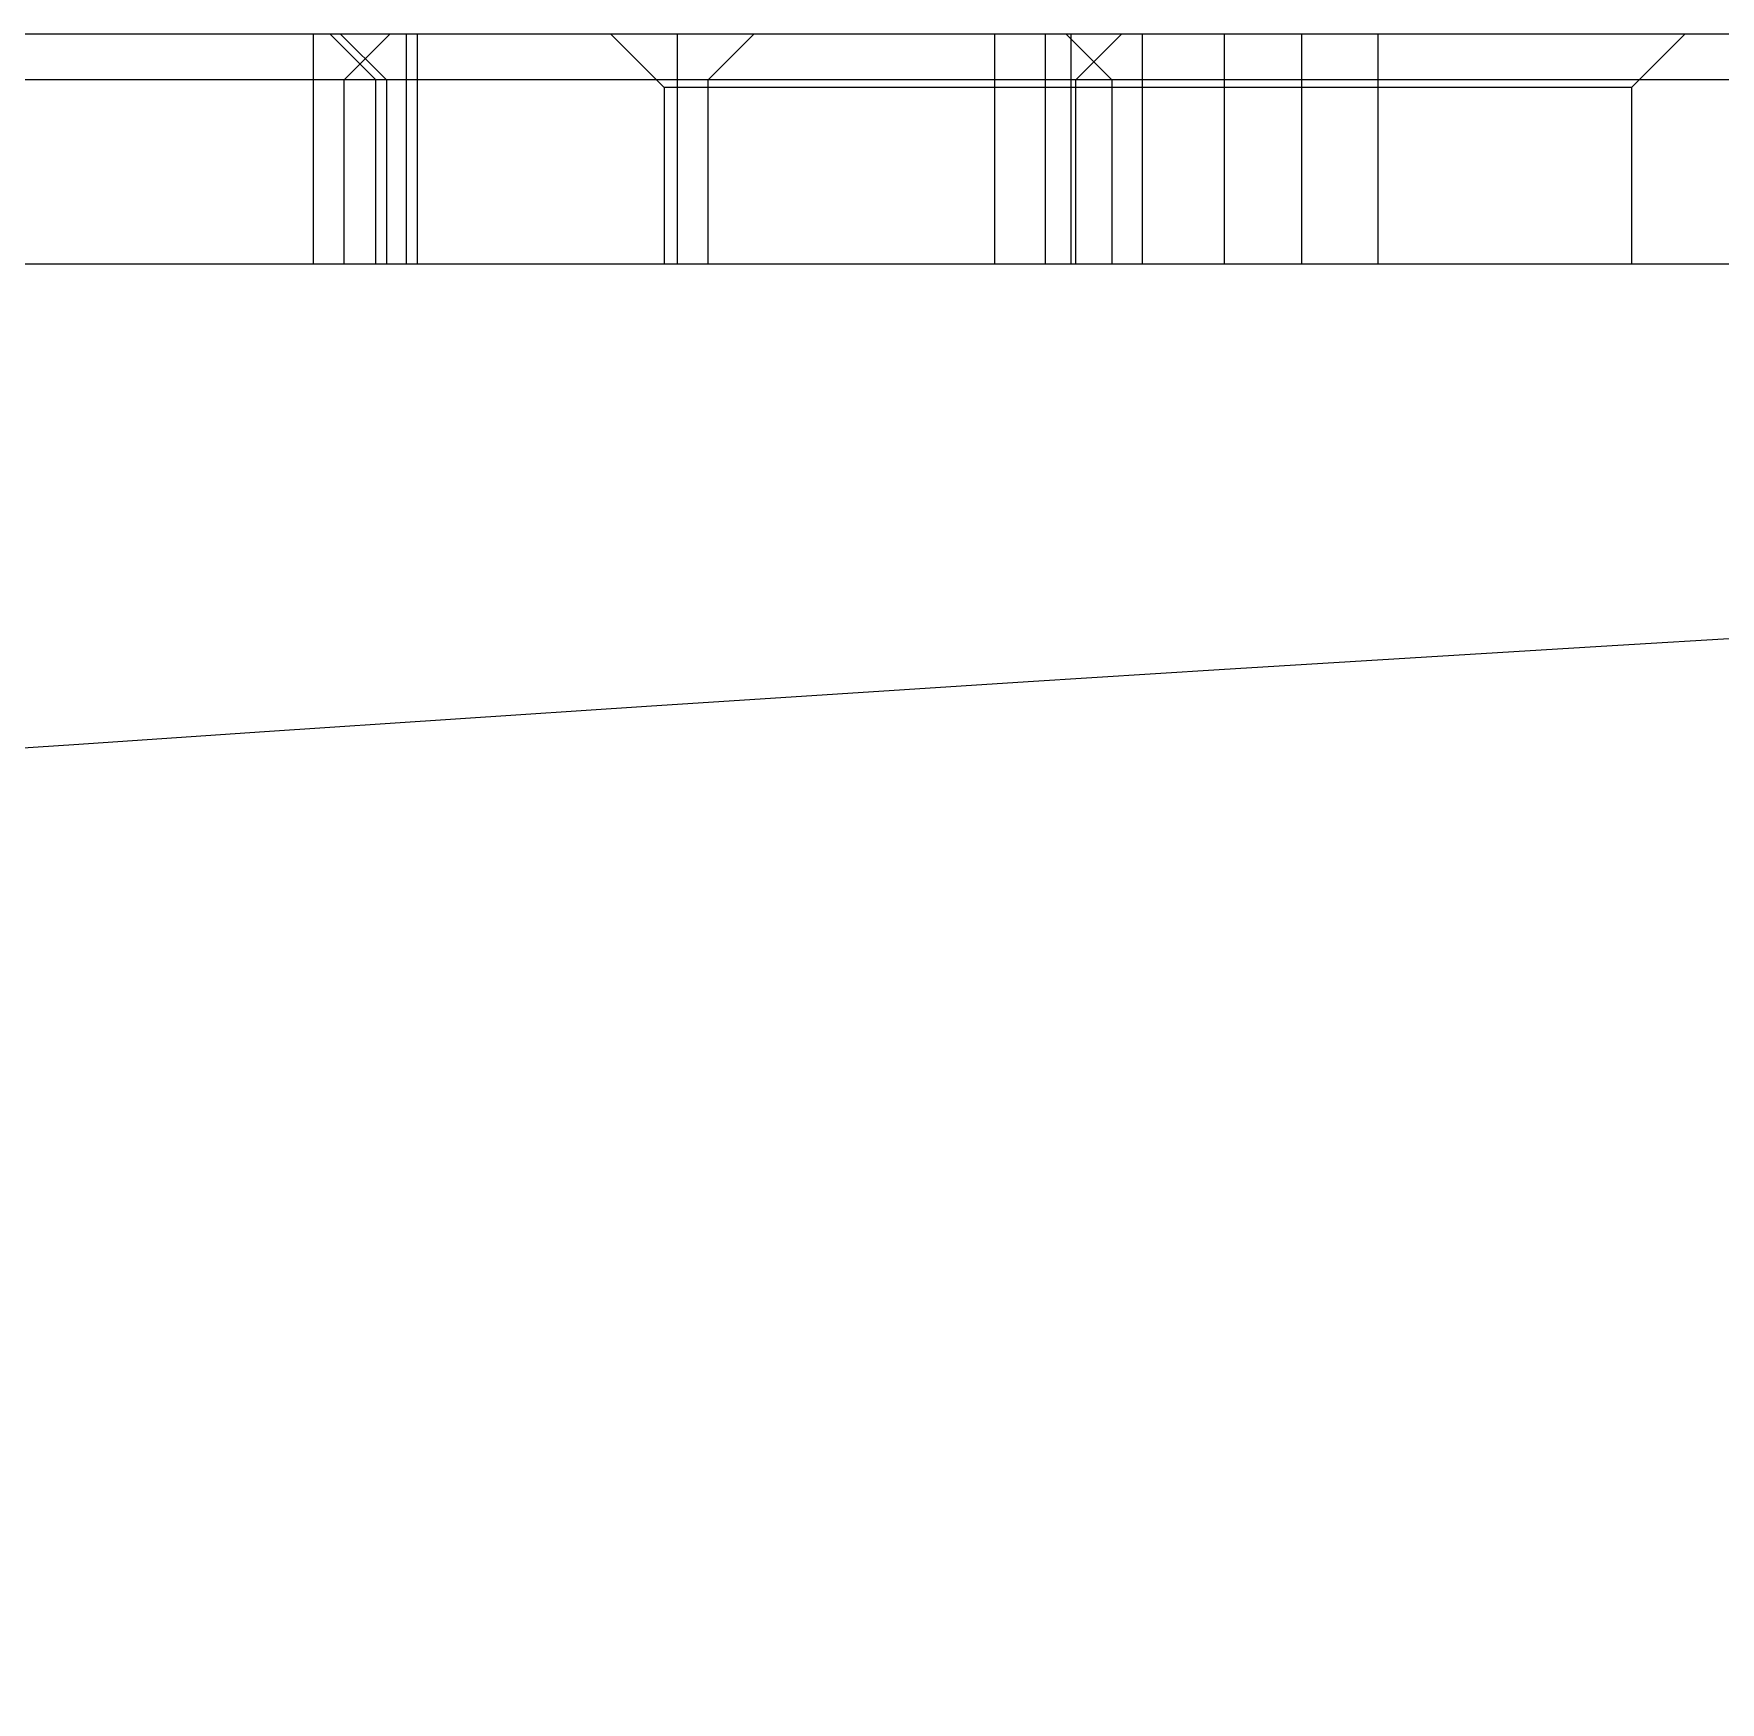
# Model space of a CAD drawing. Header units: inches. Extents: x -64 to 911, y 30 to 355.
# Drawn here: x 581.83 to 592.82, y 126.33 to 137.19 of the extents above; entities that cross this region are included whole.
import ezdxf

# ---------------------------------------------------------------- set-up
doc = ezdxf.new("R2010")
doc.units = ezdxf.units.IN
doc.layers.add('DEFAULT_2', color=8, linetype='Continuous')

msp = doc.modelspace()

# ---------------------------------------------------------------- linework, layer by layer
for p, q in [((515.06, 137.195), (833.356, 137.195)), ((515.06, 135.695), (833.356, 135.695))]:
    msp.add_line(p, q)
msp.add_arc((674.208, -1221.068), 1356.763, 83.263712, 96.736288)
at = {"layer": 'DEFAULT_2'}
for p, q in [((583.656, 135.695), (583.656, 137.195)), ((583.763, 137.195), (584.063, 136.895)), ((583.831, 137.195), (584.131, 136.895)), ((583.856, 136.895), (584.156, 137.195)), ((584.263, 135.695), (584.263, 137.195)), ((584.331, 137.195), (584.331, 135.695)), ((585.941, 136.845), (585.591, 137.195)), ((586.026, 137.195), (586.026, 135.695)), ((586.526, 137.195), (586.226, 136.895)), ((588.091, 137.195), (588.091, 135.695)), ((588.421, 137.195), (588.421, 135.695)), ((588.856, 136.895), (588.556, 137.195)), ((588.591, 135.695), (588.591, 137.195)), ((588.921, 137.195), (588.621, 136.895)), ((589.056, 135.695), (589.056, 137.195)), ((589.591, 135.695), (589.591, 137.195)), ((590.091, 137.195), (590.091, 135.695)), ((590.591, 135.695), (590.591, 137.195)), ((592.241, 136.845), (592.591, 137.195)), ((809.215, 136.895), (522.326, 136.895)), ((583.856, 135.695), (583.856, 136.895)), ((584.063, 135.695), (584.063, 136.895)), ((584.131, 136.895), (584.131, 135.695)), ((586.226, 135.695), (586.226, 136.895)), ((588.621, 135.695), (588.621, 136.895)), ((588.856, 136.895), (588.856, 135.695)), ((585.941, 136.845), (585.941, 135.695)), ((592.241, 136.845), (585.941, 136.845)), ((592.241, 136.845), (592.241, 135.695))]:
    msp.add_line(p, q, dxfattribs=at)

doc.saveas('drawing.dxf')
